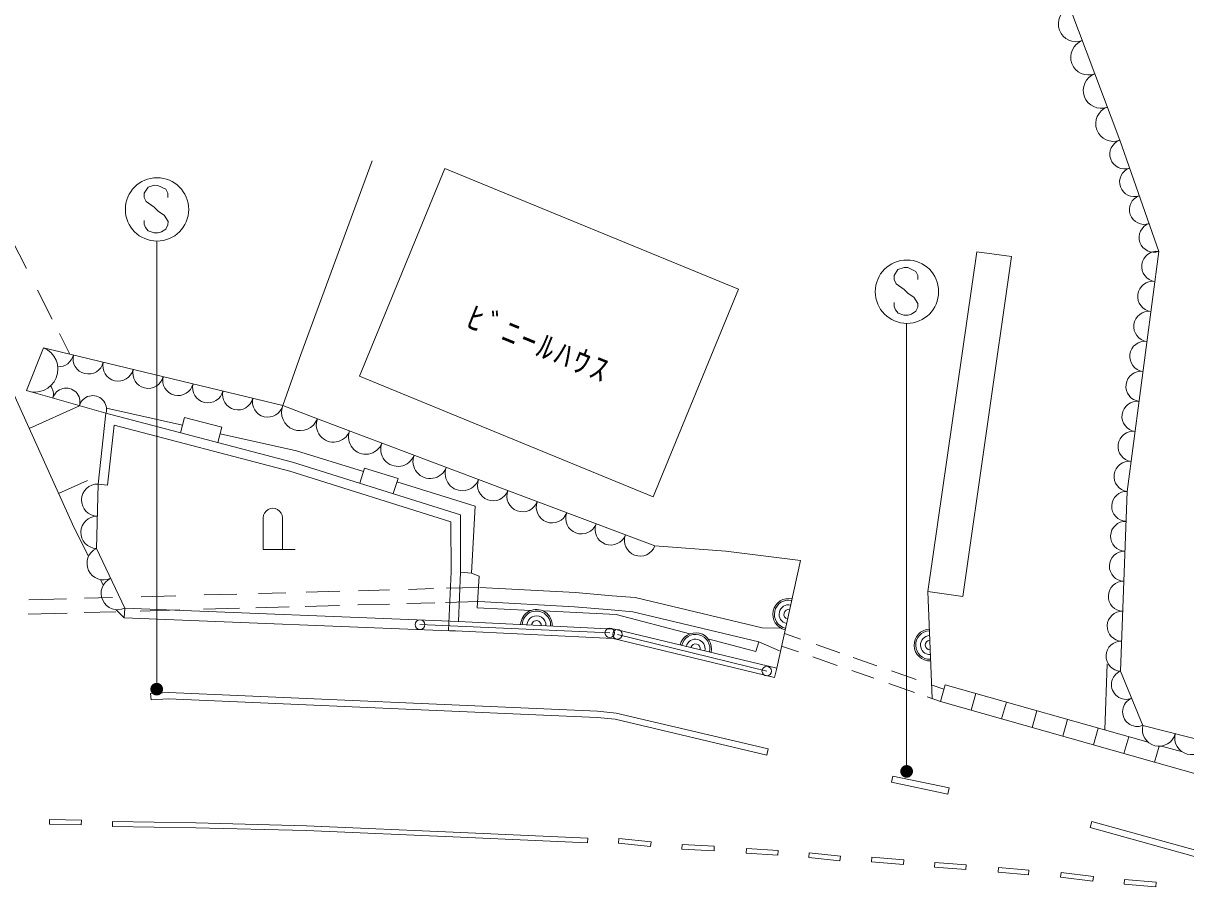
# Model space of a CAD drawing. Units: millimetres, scale not verified. Extents: x 40000 to 680000, y 20000 to 380000.
# Drawn here: x 238190 to 274880, y 293078 to 320343 of the extents above; entities that cross this region are included whole.
import ezdxf

# ---------------------------------------------------------------- set-up
doc = ezdxf.new("R2010")
doc.units = ezdxf.units.MM
doc.header["$LTSCALE"] = 1000
doc.layers.add('M-BGD', color=7, linetype='Continuous', lineweight=13)
doc.layers.add('M-STR-STRC', color=7, linetype='Continuous', lineweight=13)
doc.styles.add('ＭＳ ゴシック', font='')
doc.styles.get('ＭＳ ゴシック').set_extended_font_data('MS Gothic')

# ---------------------------------------------------------------- blocks, each defined once
blk = doc.blocks.new('filled_dot')
at = {"color": 0, "linetype": 'Continuous', "lineweight": -2, "const_width": 1.25}
blk.add_lwpolyline([(-0.625, 0, 1), (0.625, 0, 1)], format="xyb", close=True, dxfattribs=at)

msp = doc.modelspace()

# ---------------------------------------------------------------- linework, layer by layer
at = {"layer": 'M-BGD'}
for p, q in [((271221, 320842), (272795, 316647)), ((272795, 316647), (274028, 313140)), ((246951, 309883), (249197, 316002)), ((248801, 309202), (251492, 315754)), ((251492, 315754), (260767, 311944)), ((238292, 312594), (237830, 313507)), ((266744, 302397), (268286, 313130)), ((269381, 312973), (267839, 302240)), ((268286, 313130), (269381, 312973)), ((274028, 313140), (273032, 305563)), ((239100, 310998), (238639, 311910)), ((260767, 311944), (258075, 305392)), ((239659, 309894), (239331, 310542)), ((238290, 308748), (238829, 310094)), ((238829, 310094), (246380, 308276)), ((246380, 308276), (246951, 309883)), ((258075, 305392), (248801, 309202)), ((237882, 308648), (239798, 304409)), ((240801, 308030), (238290, 308748)), ((239970, 308268), (238379, 307549)), ((240815, 308193), (243219, 307651)), ((246380, 308276), (247473, 307853)), ((240801, 308030), (240550, 305794)), ((246691, 306488), (240801, 308030)), ((243283, 307897), (243157, 307413)), ((243283, 307897), (244461, 307589)), ((247473, 307853), (252559, 305936)), ((240848, 305761), (241060, 307652)), ((241060, 307652), (246608, 306200)), ((244461, 307589), (244335, 307105)), ((244408, 307383), (246818, 306840)), ((246818, 306840), (248924, 306187)), ((251989, 304825), (246691, 306488)), ((246608, 306200), (251690, 304605)), ((248960, 306300), (248810, 305823)), ((248960, 306300), (250020, 305968)), ((240213, 305910), (239305, 305500)), ((240550, 305794), (240501, 303761)), ((240550, 305794), (240848, 305761)), ((250020, 305968), (249870, 305490)), ((249985, 305858), (252457, 305091)), ((252559, 305936), (258125, 303839)), ((273032, 305563), (272821, 299886)), ((273032, 305563), (272821, 299886)), ((252457, 305091), (252332, 302984)), ((245767, 304728), (245767, 303728)), ((246367, 304728), (246367, 303728)), ((251690, 304605), (251695, 303019)), ((251995, 303012), (251989, 304825)), ((239798, 304409), (240252, 303512)), ((258125, 303839), (260360, 303670)), ((240501, 303761), (241392, 301873)), ((245767, 303728), (246767, 303728)), ((260360, 303670), (262723, 303382)), ((262723, 303382), (261970, 299978)), ((240624, 302776), (240714, 302599)), ((251695, 303019), (251608, 301167)), ((251922, 301452), (251995, 303012)), ((252332, 302984), (251995, 303012)), ((252582, 302890), (252332, 302984)), ((252514, 301887), (252582, 302890)), ((246480, 302362), (245614, 302338)), ((248179, 302409), (247119, 302380)), ((249746, 302452), (248767, 302425)), ((251134, 302491), (250351, 302469)), ((252561, 302530), (251544, 302502)), ((255615, 302370), (252597, 302530)), ((256778, 302269), (255615, 302370)), ((266744, 302397), (266871, 299022)), ((267839, 302240), (266744, 302397)), ((239554, 302170), (238362, 302137)), ((241012, 302211), (240126, 302186)), ((243002, 302266), (241910, 302235)), ((244929, 302319), (243899, 302291)), ((248166, 301958), (247087, 301929)), ((249747, 302002), (248746, 301975)), ((251185, 302042), (250300, 302018)), ((252573, 302080), (251519, 302051)), ((255584, 301921), (252573, 302080)), ((257499, 302208), (256778, 302269)), ((261515, 301252), (257499, 302208)), ((239581, 301721), (238340, 301686)), ((241116, 301763), (240113, 301736)), ((241380, 301573), (241127, 301824)), ((241392, 301873), (241380, 301573)), ((241392, 301873), (251922, 301452)), ((243134, 301819), (241878, 301784)), ((245011, 301871), (243880, 301840)), ((246578, 301914), (245534, 301886)), ((254217, 301803), (252514, 301887)), ((256904, 301672), (254600, 301785)), ((256740, 301821), (255584, 301921)), ((257428, 301763), (256740, 301821)), ((259224, 301060), (256904, 301672)), ((261410, 300814), (257428, 301763)), ((241380, 301573), (251910, 301153)), ((256700, 301096), (250711, 301354)), ((256850, 301213), (251922, 301452)), ((262109, 301240), (261515, 301252)), ((251608, 301167), (256807, 300915)), ((256807, 300915), (261900, 299687)), ((261970, 299978), (256850, 301213)), ((261655, 299888), (256943, 301048)), ((261307, 300511), (259800, 300908)), ((262718, 300896), (262212, 301073)), ((261410, 300814), (261307, 300511)), ((262059, 300532), (261410, 300814)), ((262654, 300495), (262125, 300679)), ((263962, 300462), (263213, 300723)), ((263873, 300069), (263106, 300337)), ((265125, 300056), (264382, 300315)), ((272323, 298029), (272400, 300122)), ((261900, 299687), (261970, 299978)), ((265035, 299663), (264336, 299907)), ((266372, 299620), (265595, 299891)), ((272821, 299886), (273527, 298174)), ((261900, 299687), (261679, 299740)), ((266317, 299216), (265512, 299497)), ((267247, 299315), (266842, 299456)), ((267137, 298929), (267287, 299458)), ((267287, 299458), (273698, 297639)), ((242210, 299179), (242774, 299215)), ((242210, 299179), (242222, 298979)), ((242774, 299215), (256318, 298627)), ((267137, 298929), (266722, 299074)), ((268103, 298655), (268253, 299184)), ((242222, 298979), (242776, 299015)), ((242776, 299015), (256303, 298427)), ((267137, 298929), (273896, 297011)), ((269068, 298381), (269218, 298910)), ((256303, 298427), (256870, 298366)), ((256318, 298627), (256904, 298563)), ((256870, 298366), (261657, 297238)), ((256904, 298563), (261703, 297432)), ((270034, 298107), (270184, 298636)), ((270999, 297833), (271149, 298362)), ((271965, 297559), (272115, 298088)), ((273527, 298174), (277610, 297120)), ((272930, 297285), (273080, 297814)), ((261657, 297238), (261703, 297432)), ((273896, 297011), (274039, 297515)), ((274114, 297521), (274774, 297335)), ((273896, 297011), (277922, 295876)), ((265589, 296379), (265630, 296574)), ((265630, 296574), (267409, 296197)), ((267367, 296002), (265589, 296379)), ((267409, 296197), (267367, 296002)), ((239014, 295052), (239017, 295202)), ((240023, 295030), (239014, 295052)), ((239017, 295202), (240026, 295180)), ((240026, 295180), (240023, 295030)), ((241004, 294984), (241007, 295134)), ((243639, 294942), (241004, 294984)), ((243642, 295092), (241007, 295134)), ((247125, 295005), (243642, 295092)), ((252001, 294790), (247125, 295005)), ((271865, 294949), (271919, 295142)), ((271919, 295142), (276600, 293839)), ((247120, 294855), (243639, 294942)), ((251994, 294640), (247120, 294855)), ((256002, 294461), (251994, 294640)), ((256009, 294611), (252001, 294790)), ((276547, 293646), (271865, 294949)), ((256002, 294461), (256009, 294611)), ((256976, 294452), (256991, 294601)), ((257988, 294350), (256976, 294452)), ((256991, 294601), (258003, 294499)), ((258003, 294499), (257988, 294350)), ((258979, 294260), (258987, 294409)), ((259992, 294209), (258979, 294260)), ((258987, 294409), (260000, 294359)), ((260000, 294359), (259992, 294209)), ((261006, 294140), (261016, 294290)), ((261016, 294290), (262020, 294224)), ((262010, 294074), (261006, 294140)), ((262020, 294224), (262010, 294074)), ((262982, 294002), (262998, 294151)), ((263963, 293900), (262982, 294002)), ((262998, 294151), (263979, 294049)), ((263979, 294049), (263963, 293900)), ((264958, 293864), (264971, 294014)), ((264971, 294014), (265983, 293928)), ((265983, 293928), (265970, 293779)), ((265970, 293779), (264958, 293864)), ((266952, 293699), (266963, 293849)), ((267937, 293625), (266952, 293699)), ((266963, 293849), (267948, 293774)), ((267948, 293774), (267937, 293625)), ((268957, 293541), (268970, 293690)), ((269916, 293458), (268957, 293541)), ((268970, 293690), (269929, 293607)), ((269929, 293607), (269916, 293458)), ((270930, 293379), (270948, 293528)), ((270948, 293528), (271966, 293405)), ((271948, 293256), (270930, 293379)), ((271966, 293405), (271948, 293256)), ((272937, 293158), (272949, 293308)), ((273936, 293078), (272937, 293158)), ((272949, 293308), (273948, 293227)), ((273948, 293227), (273936, 293078))]:
    msp.add_line(p, q, dxfattribs=at)
for centre in [(250711, 301354), (256700, 301096), (256943, 301048), (261655, 299888)]:
    msp.add_circle(centre, 150, dxfattribs=at)
for centre, radius, start, end in [((271418, 320318), 560, 110.5652, 290.5652), ((271811, 319269), 560, 110.5652, 290.5652), ((272205, 318220), 560, 110.5652, 290.5652), ((272598, 317172), 560, 110.5652, 290.5652), ((272949, 316209), 465, 109.3704, 289.3703), ((273257, 315332), 465, 109.3704, 289.3703), ((273566, 314455), 465, 109.3704, 289.3703), ((273874, 313578), 465, 109.3704, 289.3703), ((273966, 312666), 478, 82.5127, 262.5127), ((273841, 311719), 478, 82.5127, 262.5127), ((273717, 310772), 478, 82.5127, 262.5127), ((238560, 309421), 725, 248.1779, 68.1779), ((273592, 309825), 478, 82.5127, 262.5127), ((239301, 309981), 485, 267.6054, 346.465), ((240245, 309753), 485, 166.465, 346.465), ((241189, 309526), 485, 166.465, 346.465), ((242133, 309299), 485, 166.465, 346.465), ((273468, 308878), 478, 82.5127, 262.5127), ((243076, 309072), 485, 166.465, 346.465), ((244020, 308844), 485, 166.465, 346.465), ((238709, 308628), 435, 344.037, 37.247), ((239545, 308389), 435, 344.037, 164.037), ((240382, 308150), 435, 344.037, 164.037), ((244964, 308617), 485, 166.465, 346.465), ((245908, 308390), 485, 166.465, 346.465), ((246926, 308065), 586, 158.8066, 338.8066), ((273344, 307930), 478, 82.5127, 262.5127), ((247982, 307661), 544, 159.3475, 339.3475), ((248999, 307278), 544, 159.3475, 339.3475), ((273219, 306983), 478, 82.5127, 262.5127), ((250016, 306894), 544, 159.3475, 339.3475), ((251033, 306511), 544, 159.3475, 339.3475), ((273095, 306036), 478, 82.5127, 262.5127), ((252050, 306127), 544, 159.3475, 339.3475), ((240538, 305286), 508, 88.6162, 268.6162), ((253023, 305761), 496, 159.3646, 339.3646), ((253950, 305412), 496, 159.3646, 339.3646), ((273015, 305090), 473, 87.8693, 267.8693), ((273015, 305090), 473, 87.8693, 267.8693), ((246067, 304728), 300, 0, 180.0001), ((254878, 305062), 496, 159.3646, 339.3646), ((240513, 304269), 508, 88.6162, 268.6162), ((255806, 304713), 496, 159.3646, 339.3646), ((256734, 304364), 496, 159.3646, 339.3646), ((272980, 304143), 473, 87.8693, 267.8693), ((272980, 304143), 473, 87.8693, 267.8693), ((257661, 304014), 496, 159.3646, 339.3646), ((240724, 303289), 522, 115.2693, 295.2693), ((272944, 303197), 473, 87.8693, 267.8693), ((272944, 303197), 473, 87.8693, 267.8693), ((241170, 302345), 522, 115.2693, 295.2693), ((272909, 302251), 473, 87.8693, 267.8693), ((272909, 302251), 473, 87.8693, 267.8693), ((262347, 301680), 500, 77.5179, 257.5179), ((262347, 301680), 450, 77.5179, 257.5179), ((262347, 301680), 300, 77.5179, 257.5179), ((254386, 301333), 500, 357.2238, 177.2238), ((254386, 301333), 450, 357.2238, 177.2238), ((254386, 301333), 300, 357.2238, 177.2238), ((262347, 301680), 150, 77.5179, 257.5179), ((272874, 301305), 473, 87.8693, 267.8693), ((272874, 301305), 473, 87.8693, 267.8693), ((254386, 301333), 150, 357.2238, 177.2238), ((259410, 300596), 500, 346.4374, 166.4374), ((259410, 300596), 450, 346.4374, 166.4374), ((259410, 300596), 300, 346.4374, 166.4374), ((266807, 300710), 500, 92.1476, 272.1476), ((266807, 300710), 450, 92.1476, 272.1476), ((266807, 300710), 300, 92.1476, 272.1476), ((266807, 300710), 150, 92.1476, 272.1476), ((259410, 300596), 150, 346.4374, 166.4374), ((272839, 300359), 473, 87.8693, 267.8693), ((272839, 300359), 473, 87.8693, 267.8693), ((272998, 299458), 463, 112.4078, 292.4078), ((273350, 298602), 463, 112.4078, 292.4078), ((274037, 298042), 527, 165.5272, 345.5272), ((275058, 297779), 527, 165.5272, 345.5272)]:
    msp.add_arc(centre, radius, start, end, dxfattribs=at)
at = {"layer": 'M-STR-STRC'}
for p, q in [((242321, 315228), (242128, 315162)), ((242442, 315225), (242321, 315228)), ((242692, 315106), (242442, 315225)), ((242128, 315162), (242005, 314977)), ((242005, 314977), (242007, 314846)), ((242007, 314846), (242070, 314717)), ((242755, 314975), (242692, 315106)), ((242755, 314846), (242755, 314975)), ((242070, 314717), (242326, 314535)), ((242326, 314535), (242455, 314403)), ((242007, 313998), (242005, 314119)), ((242455, 314403), (242634, 314287)), ((242634, 314287), (242760, 314087)), ((242760, 314087), (242755, 313977)), ((242047, 313895), (242007, 313998)), ((242131, 313784), (242047, 313895)), ((242318, 313724), (242131, 313784)), ((242452, 313724), (242318, 313724)), ((242552, 313753), (242452, 313724)), ((242695, 313845), (242552, 313753)), ((242755, 313977), (242695, 313845)), ((242402, 299317), (242402, 313465)), ((265989, 312630), (265796, 312564)), ((266110, 312628), (265989, 312630)), ((266360, 312509), (266110, 312628)), ((265796, 312564), (265673, 312380)), ((265673, 312380), (265675, 312248)), ((265675, 312248), (265739, 312119)), ((266423, 312377), (266360, 312509)), ((266423, 312248), (266423, 312377)), ((265739, 312119), (265994, 311938)), ((265994, 311938), (266123, 311806)), ((265675, 311400), (265673, 311522)), ((266123, 311806), (266302, 311690)), ((266302, 311690), (266428, 311490)), ((265715, 311298), (265675, 311400)), ((265799, 311187), (265715, 311298)), ((265986, 311127), (265799, 311187)), ((266120, 311127), (265986, 311127)), ((266220, 311155), (266120, 311127)), ((266363, 311248), (266220, 311155)), ((266423, 311379), (266363, 311248)), ((266428, 311490), (266423, 311379)), ((266070, 296720), (266070, 310867))]:
    msp.add_line(p, q, dxfattribs=at)
for centre in [(242412, 314465), (266080, 311867)]:
    msp.add_circle(centre, 1000, dxfattribs=at)

# ---------------------------------------------------------------- block references
at = {"layer": 'M-STR-STRC', "xscale": 160, "yscale": 160, "rotation": 90}
for p in [(242402, 299317), (266070, 296720)]:
    msp.add_blockref('filled_dot', p, dxfattribs=at)

# ---------------------------------------------------------------- texts
at = {"layer": 'M-BGD', "insert": (252100, 310742), "char_height": 733.1, "attachment_point": 7, "rotation": 337.82, "style": 'ＭＳ ゴシック'}
msp.add_mtext('\\T1.2;ﾋﾞﾆｰﾙﾊｳｽ', dxfattribs=at)

doc.saveas('drawing.dxf')
